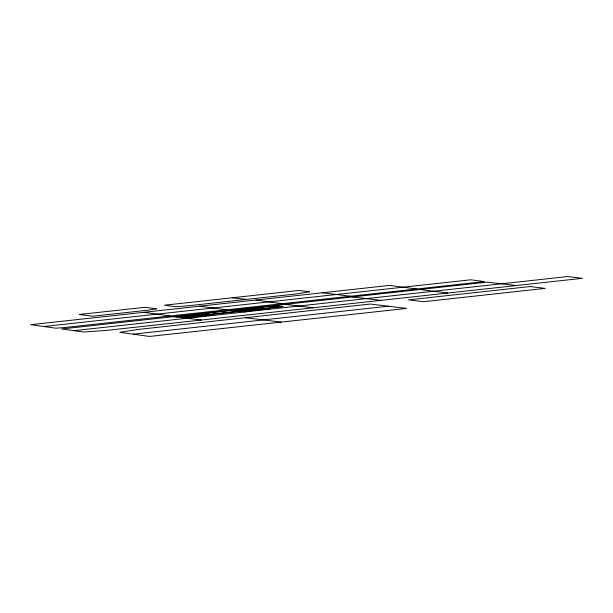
<?xml version="1.0" encoding="UTF-8"?>
<svg xmlns="http://www.w3.org/2000/svg" width="613" height="613" viewBox="0 0 613 613"><rect width="100%" height="100%" fill="white"/><g stroke="black" fill="none" stroke-linecap="round" stroke-linejoin="round"><path stroke-width="0.92" d="M43.86 326.522L470.723 279.796L484.37 281.582L63.867 327.61L55.867 328.185L30.65 324.691L389.607 285.405L416.618 288.999M173.456 316.63L274.708 305.581L283.168 306.6L187.762 317.044L179.295 316.017M179.893 316.093L208.52 312.959L207.922 312.883M272.341 305.971L246.081 308.707M175.724 316.906L205.294 313.672L209.838 314.216M233.905 310.538L257.751 307.925M236.181 310.814L260.027 308.201M180.268 317.45L278.647 306.745L271.751 305.902M182.544 317.726L206.389 315.12M240.725 311.358L264.571 308.745M184.812 318.001L208.658 315.389M242.993 311.634L266.839 309.021M73.813 330.675L567.615 276.555L582.35 278.317L107.497 330.292L83.537 332.024L61.645 328.982L487.09 282.118L516.391 285.535M133.128 334.177L388.282 306.216M350.598 296.225L322.154 292.784M380.995 300.355L352.123 296.891M232.22 297.772L246.257 299.42M255.475 307.649L269.115 309.297M212.535 308.04L226.94 309.757M231.63 310.262L245.269 311.91M197.302 314.025L199.57 314.293M204.114 314.844L210.933 315.664M172.667 316.538L201.363 320.017M284.777 304.263L313.028 307.795M245.292 317.718L281.191 322.101M419.683 289.497L447.819 293.045M199.685 306.186L212.857 308.002M143.703 312.316L170.307 315.956M255.805 300.048L282.118 303.719M156.376 308.814L148.001 310.17L92.831 316.216L79.184 314.492L145.335 307.282L156.376 308.814M309.596 291.75L295.979 293.979L187.317 305.872L175.487 306.722L164.437 305.197L298.883 290.47L309.596 291.75M136.37 329.641L119.834 332.33L149.472 336.445L406.672 308.431L370.252 304.04L136.37 329.641M530.099 286.547L408.434 299.864L423.706 301.703L545.248 288.371L530.099 286.547"/></g></svg>
